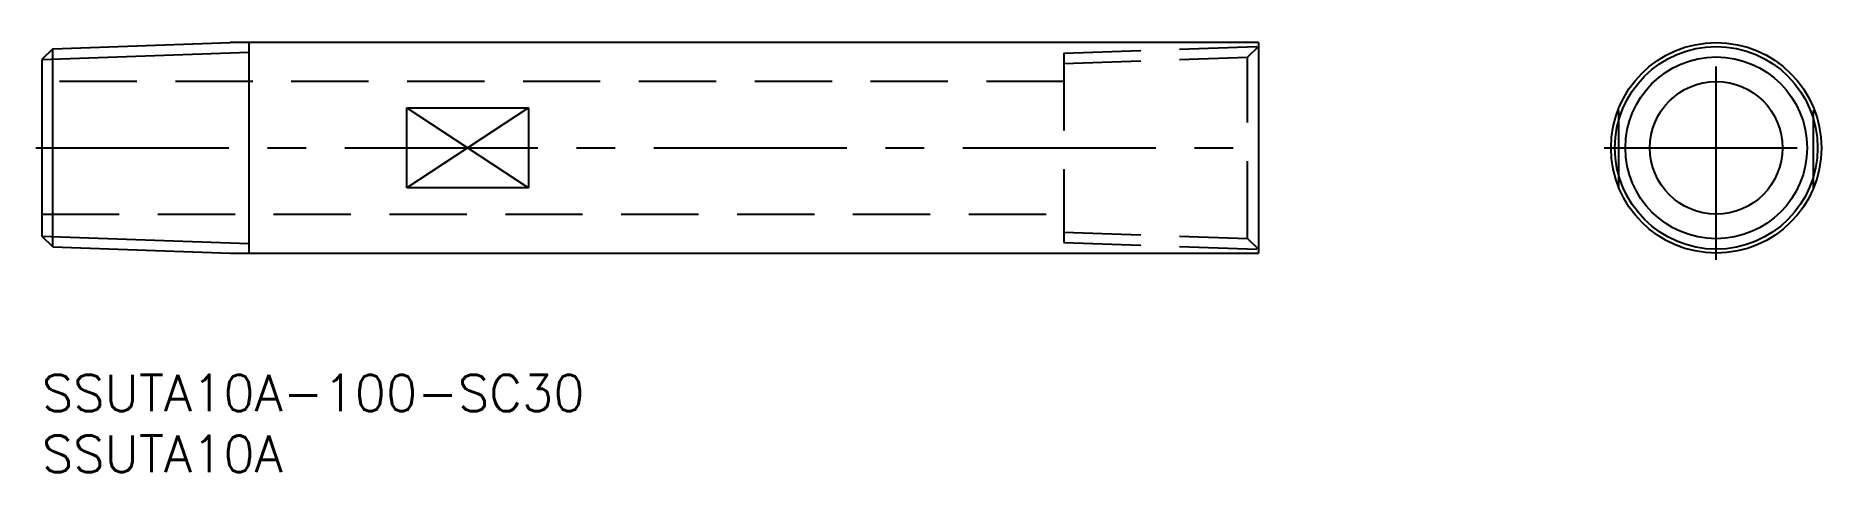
# Model space of a CAD drawing. Extents: x -1 to 147, y -8 to 28.
import ezdxf

# ---------------------------------------------------------------- set-up
doc = ezdxf.new("R2010")
doc.units = 0
doc.header["$LTSCALE"] = 0.5
doc.linetypes.add('CENTER', pattern=[50.8, 31.75, -6.35, 6.35, -6.35])
doc.linetypes.add('DASHED', pattern=[19.05, 12.7, -6.35])
for name, color, linetype in [('MSM_CENTER', 1, 'CENTER'), ('MSM_CONTINUOUS', 7, 'CONTINUOUS'), ('MSM_DASHED', 4, 'DASHED'), ('MSM_NARROW', 5, 'CONTINUOUS'), ('MSM_PART_NUMBER', 7, 'CONTINUOUS')]:
    doc.layers.add(name, color=color, linetype=linetype)
doc.styles.get("Standard").update_dxf_attribs({"font": 'txt.shx', "height": 3, "bigfont": 'bigfont.shx'})

# ---------------------------------------------------------------- blocks, each defined once
blk = doc.blocks.new('*U19')
at = {"layer": 'MSM_PART_NUMBER'}
blk.add_text('SSUTA10A-100-SC30', height=3, dxfattribs=at).set_placement((0, -3))
blk = doc.blocks.new('*U20')
at = {"layer": 'MSM_PART_NUMBER'}
blk.add_text('SSUTA10A', height=3, dxfattribs=at).set_placement((0, -8))

msp = doc.modelspace()

# ---------------------------------------------------------------- linework, layer by layer
at = {"layer": 'MSM_CENTER'}
for p, q in [((137.64, 9.45), (137.64, 27.85)), ((-0.5, 18.65), (100.5, 18.65)), ((128.43, 18.65), (146.84, 18.65))]:
    msp.add_line(p, q, dxfattribs=at)
at = {"layer": 'MSM_CONTINUOUS'}
for p, q in [((0.89, 26.79), (0, 25.9)), ((0.89, 26.79), (15.48, 27.3)), ((0.89, 10.51), (0.89, 26.79)), ((100, 27.3), (15.48, 27.3)), ((17, 27.3), (17, 10)), ((100, 27.3), (100, 10)), ((0, 25.9), (0, 11.4)), ((30, 15.36), (30, 21.94)), ((30, 21.94), (40, 21.94)), ((40, 21.94), (40, 15.36)), ((40, 15.36), (30, 15.36)), ((0.89, 10.51), (0, 11.4)), ((0.89, 10.51), (15.48, 10)), ((15.48, 10), (100, 10))]:
    msp.add_line(p, q, dxfattribs=at)
for radius in [8.65, 7.47, 5.45]:
    msp.add_circle((137.64, 18.65), radius, dxfattribs=at)
at = {"layer": 'MSM_DASHED'}
for p, q in [((84, 26.42), (100, 26.98)), ((99.11, 26.09), (100, 26.98)), ((84, 26.42), (84, 10.88)), ((84, 25.57), (99.11, 26.09)), ((99.11, 11.21), (99.11, 26.09)), ((84, 24.1), (0, 24.1)), ((129.64, 15.36), (129.64, 21.94)), ((145.64, 15.36), (145.64, 21.94)), ((0, 13.2), (84, 13.2)), ((84, 11.73), (99.11, 11.21)), ((84, 10.88), (100, 10.32)), ((99.11, 11.21), (100, 10.32))]:
    msp.add_line(p, q, dxfattribs=at)
at = {"layer": 'MSM_NARROW'}
for p, q in [((0, 25.9), (17, 26.5)), ((30, 21.94), (40, 15.36)), ((40, 21.94), (30, 15.36)), ((0, 11.4), (17, 10.8))]:
    msp.add_line(p, q, dxfattribs=at)
msp.add_circle((137.64, 18.65), 8.33, dxfattribs=at)

# ---------------------------------------------------------------- block references
at = {"layer": 'MSM_CONTINUOUS'}
for name in ['*U19', '*U20']:
    msp.add_blockref(name, (0, 0), dxfattribs=at)

doc.saveas('drawing.dxf')
